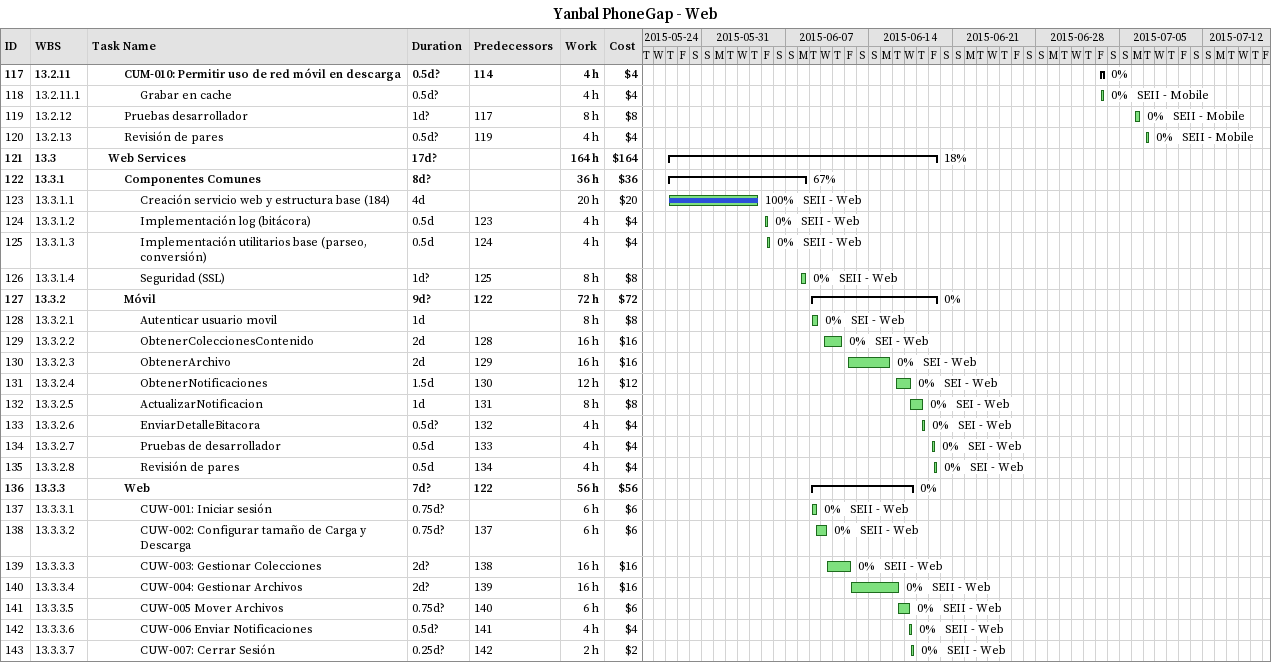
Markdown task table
Yanbal PhoneGap - Web

| ID | WBS | Task | Duration | Start | Finish | Predecessors | Resources | % complete | Work (h) | Cost ($) |
|---|---|---|---|---|---|---|---|---|---|---|
| 117 | 13.2.11 | **CUM-010: Permitir uso de red móvil en descarga** | 0.5d? | 2015-07-03 | 2015-07-03 | 114 |  | 0 | 4 | 4 |
| 118 | 13.2.11.1 | Grabar en cache | 0.5d? | 2015-07-03 | 2015-07-03 |  | SEII - Mobile | 0 | 4 | 4 |
| 119 | 13.2.12 | Pruebas desarrollador | 1d? | 2015-07-06 | 2015-07-06 | 117 | SEII - Mobile | 0 | 8 | 8 |
| 120 | 13.2.13 | Revisión de pares | 0.5d? | 2015-07-07 | 2015-07-07 | 119 | SEII - Mobile | 0 | 4 | 4 |
| 121 | 13.3 | **Web Services** | 17d? | 2015-05-28 | 2015-06-19 |  |  | 18 | 164 | 164 |
| 122 | 13.3.1 | **Componentes Comunes** | 8d? | 2015-05-28 | 2015-06-08 |  |  | 67 | 36 | 36 |
| 123 | 13.3.1.1 | Creación servicio web y estructura base (184) | 4d | 2015-05-28 | 2015-06-04 |  | SEII - Web | 100 | 20 | 20 |
| 124 | 13.3.1.2 | Implementación log (bitácora) | 0.5d | 2015-06-05 | 2015-06-05 | 123 | SEII - Web | 0 | 4 | 4 |
| 125 | 13.3.1.3 | Implementación utilitarios base (parseo, conversión) | 0.5d | 2015-06-05 | 2015-06-05 | 124 | SEII - Web | 0 | 4 | 4 |
| 126 | 13.3.1.4 | Seguridad (SSL) | 1d? | 2015-06-08 | 2015-06-08 | 125 | SEII - Web | 0 | 8 | 8 |
| 127 | 13.3.2 | **Móvil** | 9d? | 2015-06-09 | 2015-06-19 | 122 |  | 0 | 72 | 72 |
| 128 | 13.3.2.1 | Autenticar usuario movil | 1d | 2015-06-09 | 2015-06-09 |  | SEI - Web | 0 | 8 | 8 |
| 129 | 13.3.2.2 | ObtenerColeccionesContenido | 2d | 2015-06-10 | 2015-06-11 | 128 | SEI - Web | 0 | 16 | 16 |
| 130 | 13.3.2.3 | ObtenerArchivo | 2d | 2015-06-12 | 2015-06-15 | 129 | SEI - Web | 0 | 16 | 16 |
| 131 | 13.3.2.4 | ObtenerNotificaciones | 1.5d | 2015-06-16 | 2015-06-17 | 130 | SEI - Web | 0 | 12 | 12 |
| 132 | 13.3.2.5 | ActualizarNotificacion | 1d | 2015-06-17 | 2015-06-18 | 131 | SEI - Web | 0 | 8 | 8 |
| 133 | 13.3.2.6 | EnviarDetalleBitacora | 0.5d? | 2015-06-18 | 2015-06-18 | 132 | SEI - Web | 0 | 4 | 4 |
| 134 | 13.3.2.7 | Pruebas de desarrollador | 0.5d | 2015-06-19 | 2015-06-19 | 133 | SEI - Web | 0 | 4 | 4 |
| 135 | 13.3.2.8 | Revisión de pares | 0.5d | 2015-06-19 | 2015-06-19 | 134 | SEI - Web | 0 | 4 | 4 |
| 136 | 13.3.3 | **Web** | 7d? | 2015-06-09 | 2015-06-17 | 122 |  | 0 | 56 | 56 |
| 137 | 13.3.3.1 | CUW-001: Iniciar sesión | 0.75d? | 2015-06-09 | 2015-06-09 |  | SEII - Web | 0 | 6 | 6 |
| 138 | 13.3.3.2 | CUW-002: Configurar tamaño de Carga y Descarga | 0.75d? | 2015-06-09 | 2015-06-10 | 137 | SEII - Web | 0 | 6 | 6 |
| 139 | 13.3.3.3 | CUW-003: Gestionar Colecciones | 2d? | 2015-06-10 | 2015-06-12 | 138 | SEII - Web | 0 | 16 | 16 |
| 140 | 13.3.3.4 | CUW-004: Gestionar Archivos | 2d? | 2015-06-12 | 2015-06-16 | 139 | SEII - Web | 0 | 16 | 16 |
| 141 | 13.3.3.5 | CUW-005 Mover Archivos | 0.75d? | 2015-06-16 | 2015-06-17 | 140 | SEII - Web | 0 | 6 | 6 |
| 142 | 13.3.3.6 | CUW-006 Enviar Notificaciones | 0.5d? | 2015-06-17 | 2015-06-17 | 141 | SEII - Web | 0 | 4 | 4 |
| 143 | 13.3.3.7 | CUW-007: Cerrar Sesión | 0.25d? | 2015-06-17 | 2015-06-17 | 142 | SEII - Web | 0 | 2 | 2 |
